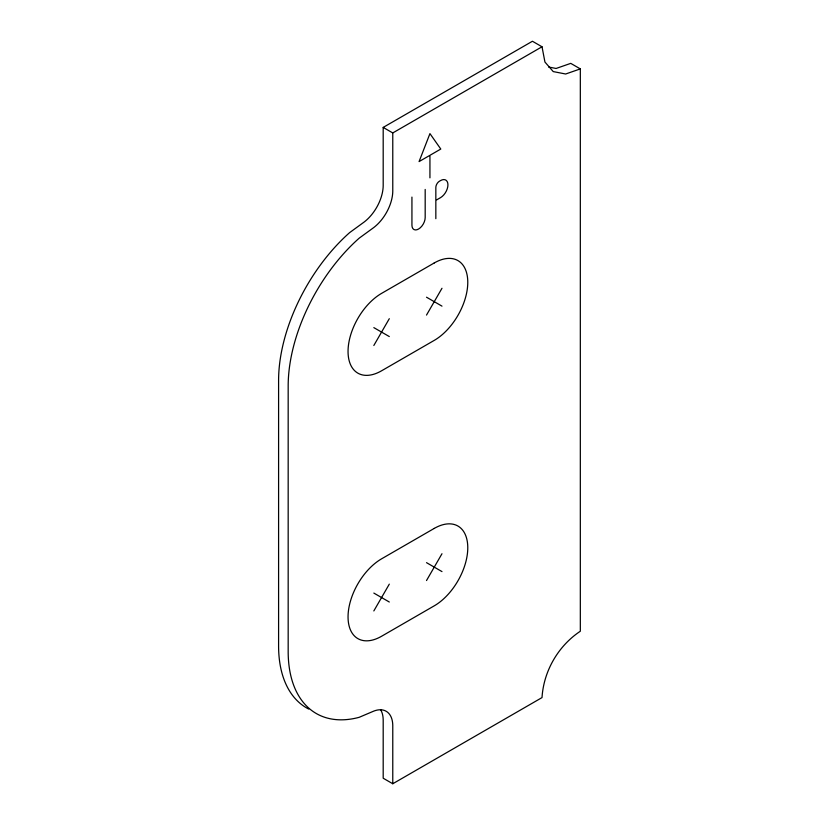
<?xml version="1.0" encoding="UTF-8"?>
<svg xmlns="http://www.w3.org/2000/svg" width="825" height="825" viewBox="0 0 825 825"><rect width="100%" height="100%" fill="white"/><g stroke="black" fill="none" stroke-linecap="round" stroke-linejoin="round"><path stroke-width="1.24" d="M380.634 709.737A31.907 18.428 -60 0 1 383.192 719.802L383.192 778.222L392.772 783.75L542.015 697.589C543.675 671.045 558.174 645.934 580.326 631.228L580.326 68.898L565.661 74.003L553.235 71.589L544.933 62.03L542.015 46.777L532.434 41.25L383.192 127.411L383.192 185.831A31.907 18.428 -60 0 1 364.042 222.111L349.594 232.65A135.465 78.21 -60 0 0 278.592 380.48L278.592 645.934A135.465 78.21 -60 0 0 308.756 709.087M392.772 783.75L392.772 725.33A31.907 18.428 -60 0 0 373.622 711.171L359.174 717.317A135.465 78.21 -60 0 1 288.173 651.461L288.173 386.007A135.465 78.21 -60 0 1 359.174 238.178L373.622 227.648A31.907 18.428 -60 0 0 392.772 191.359L392.772 132.938L542.015 46.777M373.828 345.489L389.307 318.687M426.515 315.067L441.983 288.276M373.828 610.943L389.307 584.141M426.515 580.532L441.983 553.73M429.165 155.76L419.079 161.576L429.938 133.609L440.787 149.047L429.938 155.317L429.938 177.849M436.6 199.908L440.55 197.629A10.447 6.033 -60 0 0 447.934 184.841A10.447 6.033 -60 0 0 440.55 180.572L439.426 181.222A5.084 2.929 -60 0 0 435.837 187.44L435.837 218.687M548.625 67.021L556.081 68.465L570.745 63.37L580.326 68.898M383.192 127.411L392.772 132.938M426.515 297.206L441.983 306.137M373.828 327.618L389.307 336.559M426.515 562.66L441.983 571.591M373.828 593.072L389.307 602.013M425.184 189.441L425.184 217.563A9.374 5.414 -60 0 1 418.564 229.041A9.374 5.414 -60 0 1 411.933 225.215L411.933 197.093M434.249 262.958L381.573 293.38A47.417 27.369 -60 0 0 348.047 351.44A47.417 27.369 -60 0 0 381.573 370.796L434.249 340.385A47.417 27.369 -60 0 0 467.775 282.315A47.417 27.369 -60 0 0 434.249 262.958M434.249 528.413L381.573 558.834A47.417 27.369 -60 0 0 348.047 616.904A47.417 27.369 -60 0 0 381.573 636.261L434.249 605.839A47.417 27.369 -60 0 0 467.775 547.769A47.417 27.369 -60 0 0 434.249 528.413"/></g></svg>
